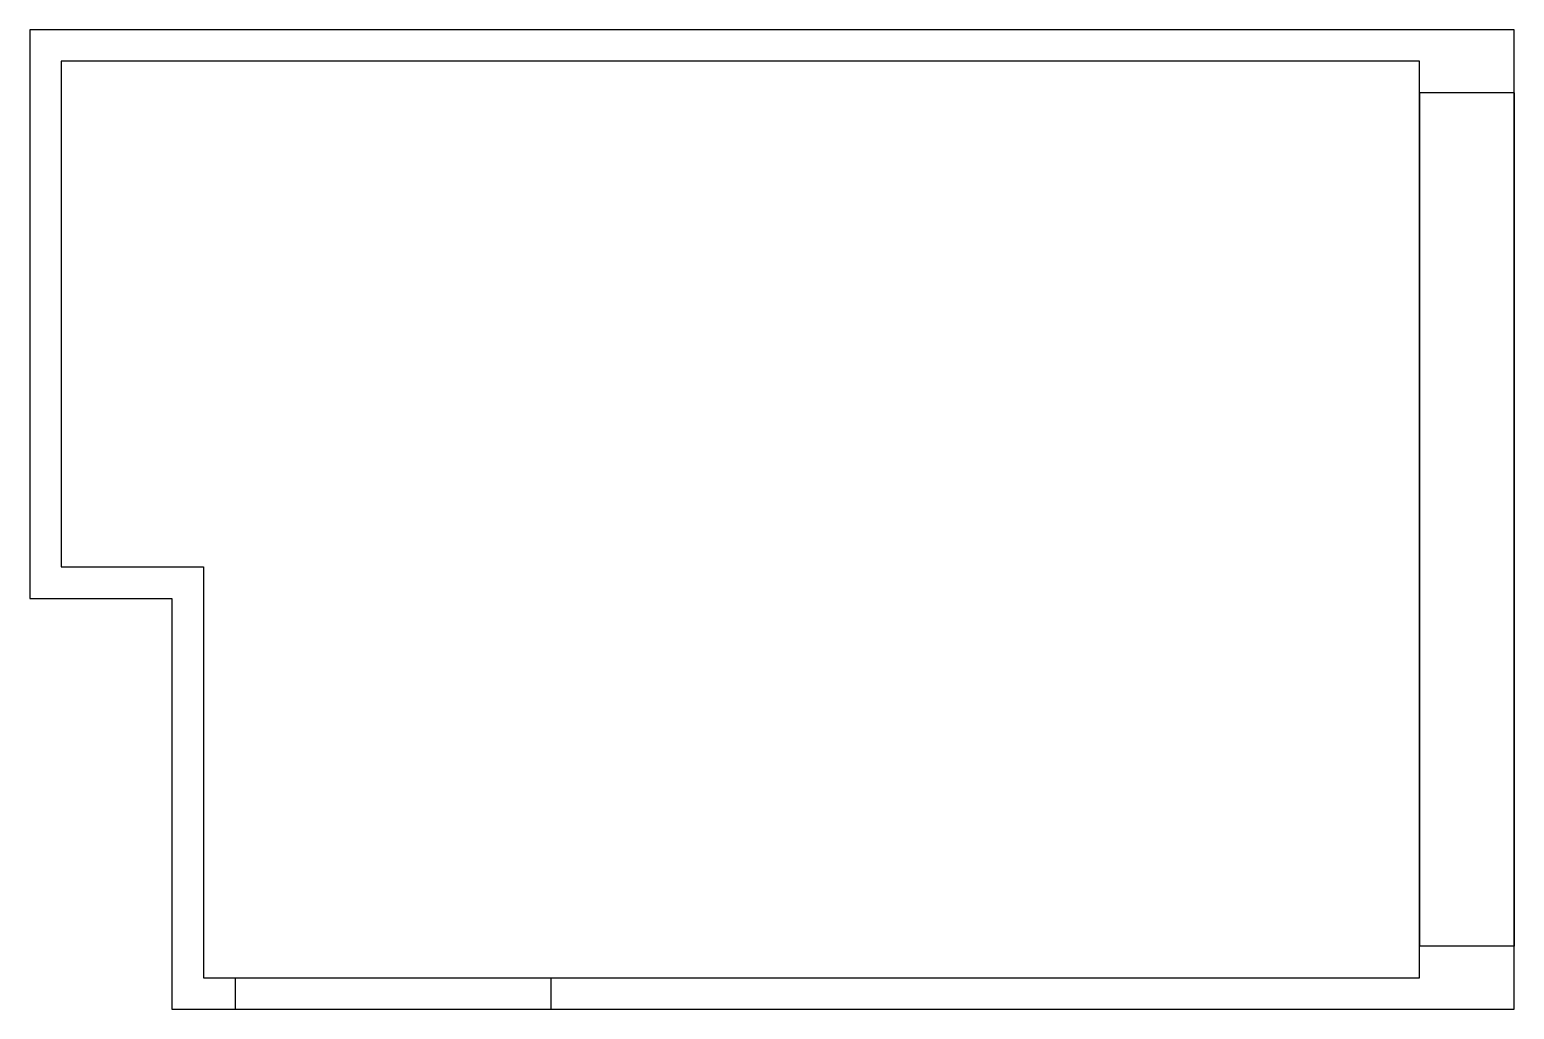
# Model space of a CAD drawing. Header units: millimetres. Extents: x -4400 to 300, y -3000 to 100.
import ezdxf

# ---------------------------------------------------------------- set-up
doc = ezdxf.new("R2010")
doc.units = ezdxf.units.MM
doc.layers.add('Pocket001', color=7, linetype='CONTINUOUS')

msp = doc.modelspace()

# ---------------------------------------------------------------- linework, layer by layer
at = {"layer": 'Pocket001'}
for p, q in [((-4400, 100), (-4400, 100, 2400)), ((-4400, 100), (-4400, -1700)), ((-4400, 100, 2400), (-4400, -1700, 2400)), ((-4400, 100), (-4400, 100, 2400)), ((300, 100), (-4400, 100)), ((300, 100, 2400), (-4400, 100, 2400)), ((300, 100), (-4400, 100)), ((-4400, 100), (-4400, -1700)), ((-4400, 100, 2400), (-4400, -1700, 2400)), ((300, 100, 2400), (-4400, 100, 2400)), ((300, 100), (300, 100, 2400)), ((300, -3000), (300, 100)), ((300, -3000, 2400), (300, 100, 2400)), ((300, -3000), (300, 100)), ((300, -3000, 2400), (300, 100, 2400)), ((300, 100), (300, 100, 2400)), ((0, 0), (-4300, 0)), ((-4300, 0), (-4300, -1600)), ((0, 0, 2400), (-4300, 0, 2400)), ((-4300, 0, 2400), (-4300, -1600, 2400)), ((-4300, 0), (-4300, 0, 2400)), ((0, 0), (-4300, 0)), ((0, 0, 2400), (-4300, 0, 2400)), ((-4300, 0), (-4300, 0, 2400)), ((-4300, 0), (-4300, -1600)), ((-4300, 0, 2400), (-4300, -1600, 2400)), ((0, -2900), (0, 0)), ((0, -2900, 2400), (0, 0, 2400)), ((0, -2900), (0, 0)), ((0, -2900, 2400), (0, 0, 2400)), ((0, 0), (0, 0, 2400)), ((0, 0), (0, 0, 2400)), ((0, -100, 770), (0, -100, 2050)), ((0, -2800, 770), (0, -100, 770)), ((0, -100, 2050), (0, -2800, 2050)), ((300, -100, 2050), (0, -100, 2050)), ((0, -100, 2050), (0, -2800, 2050)), ((300, -100, 770), (0, -100, 770)), ((0, -100, 770), (0, -100, 2050)), ((300, -100, 2050), (0, -100, 2050)), ((0, -2800, 770), (0, -100, 770)), ((300, -100, 770), (0, -100, 770)), ((300, -2800, 2050), (300, -100, 2050)), ((300, -100, 2050), (300, -100, 770)), ((300, -100, 770), (300, -2800, 770)), ((300, -2800, 2050), (300, -100, 2050)), ((300, -100, 2050), (300, -100, 770)), ((300, -100, 770), (300, -2800, 770)), ((-4300, -1600), (-3850, -1600)), ((-4300, -1600, 2400), (-3850, -1600, 2400)), ((-4300, -1600), (-4300, -1600, 2400)), ((-4300, -1600), (-4300, -1600, 2400)), ((-4300, -1600), (-3850, -1600)), ((-4300, -1600, 2400), (-3850, -1600, 2400)), ((-3850, -1600), (-3850, -2900)), ((-3850, -1600, 2400), (-3850, -2900, 2400)), ((-3850, -1600), (-3850, -1600, 2400)), ((-3850, -1600), (-3850, -1600, 2400)), ((-3850, -1600), (-3850, -2900)), ((-3850, -1600, 2400), (-3850, -2900, 2400)), ((-4400, -1700), (-4400, -1700, 2400)), ((-4400, -1700), (-3950, -1700)), ((-4400, -1700, 2400), (-3950, -1700, 2400)), ((-4400, -1700), (-4400, -1700, 2400)), ((-4400, -1700), (-3950, -1700)), ((-4400, -1700, 2400), (-3950, -1700, 2400)), ((-3950, -1700), (-3950, -3000)), ((-3950, -1700, 2400), (-3950, -3000, 2400)), ((-3950, -1700), (-3950, -1700, 2400)), ((-3950, -1700), (-3950, -1700, 2400)), ((-3950, -1700), (-3950, -3000)), ((-3950, -1700, 2400), (-3950, -3000, 2400)), ((0, -2800, 2050), (0, -2800, 770)), ((300, -2800, 2050), (0, -2800, 2050)), ((300, -2800, 770), (0, -2800, 770)), ((300, -2800, 2050), (0, -2800, 2050)), ((0, -2800, 2050), (0, -2800, 770)), ((300, -2800, 770), (0, -2800, 770)), ((300, -2800, 770), (300, -2800, 2050)), ((300, -2800, 770), (300, -2800, 2050)), ((-3850, -2900), (-3750, -2900)), ((-3850, -2900, 2400), (0, -2900, 2400)), ((-3850, -2900), (-3750, -2900)), ((-3850, -2900, 2400), (0, -2900, 2400)), ((-3850, -2900), (-3850, -2900, 2400)), ((-3850, -2900), (-3850, -2900, 2400)), ((-3750, -2900), (-3750, -3000)), ((-3750, -2900), (-3750, -2900, 2300)), ((-3750, -2900, 2300), (-2750, -2900, 2300)), ((-3750, -2900), (-3750, -2900, 2300)), ((-3750, -2900, 2300), (-3750, -3000, 2300)), ((-3750, -2900), (-3750, -3000)), ((-3750, -2900, 2300), (-2750, -2900, 2300)), ((-3750, -2900, 2300), (-3750, -3000, 2300)), ((-2750, -2900), (-2750, -3000)), ((-2750, -2900), (0, -2900)), ((-2750, -2900, 2300), (-2750, -2900)), ((-2750, -2900), (-2750, -3000)), ((-2750, -2900, 2300), (-2750, -3000, 2300)), ((-2750, -2900, 2300), (-2750, -2900)), ((-2750, -2900), (0, -2900)), ((-2750, -2900, 2300), (-2750, -3000, 2300)), ((0, -2900), (0, -2900, 2400)), ((0, -2900), (0, -2900, 2400)), ((-3950, -3000), (-3750, -3000)), ((-3950, -3000, 2400), (300, -3000, 2400)), ((-3950, -3000), (-3750, -3000)), ((-3950, -3000, 2400), (300, -3000, 2400)), ((-3950, -3000), (-3950, -3000, 2400)), ((-3950, -3000), (-3950, -3000, 2400)), ((-3750, -3000), (-3750, -3000, 2300)), ((-3750, -3000, 2300), (-2750, -3000, 2300)), ((-3750, -3000), (-3750, -3000, 2300)), ((-3750, -3000, 2300), (-2750, -3000, 2300)), ((-2750, -3000), (300, -3000)), ((-2750, -3000, 2300), (-2750, -3000)), ((-2750, -3000), (300, -3000)), ((-2750, -3000, 2300), (-2750, -3000)), ((300, -3000), (300, -3000, 2400)), ((300, -3000), (300, -3000, 2400))]:
    msp.add_line(p, q, dxfattribs=at)

doc.saveas('drawing.dxf')
